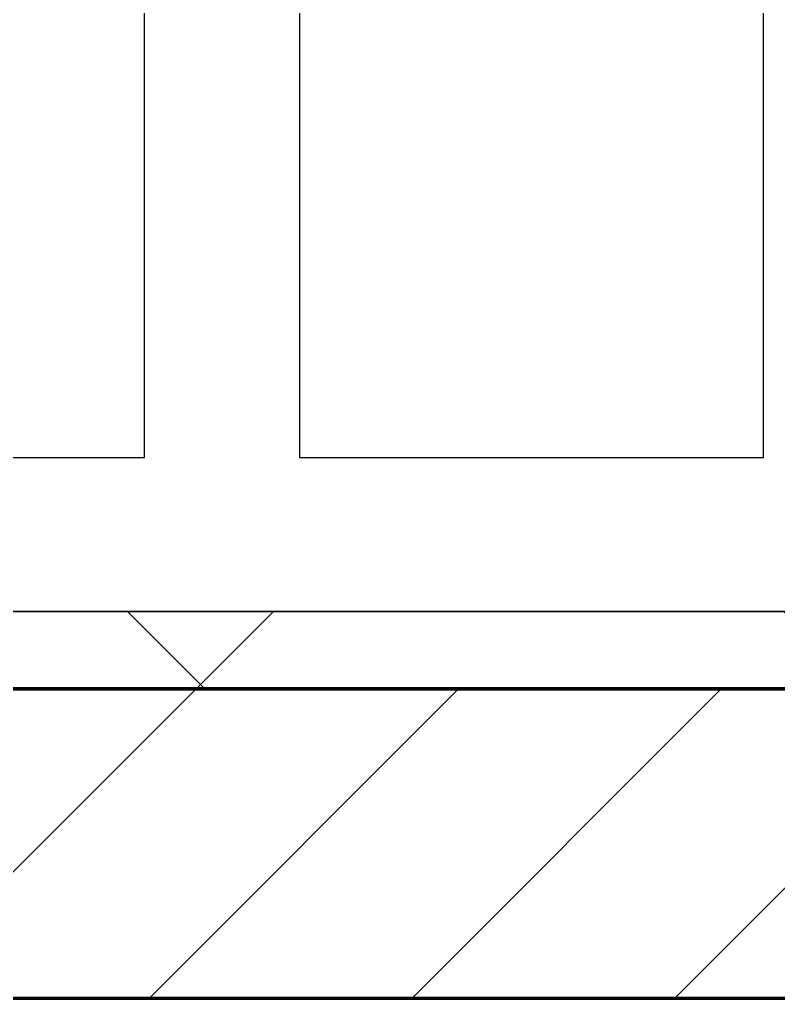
# Model space of a CAD drawing. Header units: millimetres. Extents: x -853432 to -773672, y -18171 to 22484.
# Drawn here: x -823613 to -823123, y -4021 to -3389 of the extents above; entities that cross this region are included whole.
import ezdxf
from ezdxf.xclip import XClip

# ---------------------------------------------------------------- set-up
doc = ezdxf.new("R2010")
doc.units = ezdxf.units.MM
doc.header["$XCLIPFRAME"] = 0
doc.layers.add('000 - WIPEOUT', color=250, linetype='Continuous')
doc.layers.add('A11_ALU.SOLID SHEET', color=2, linetype='Continuous')
for name, color, linetype, lineweight in [('A-GLAZ-CURT', 2, 'Continuous', 9), ('A-WALL', 5, 'Continuous', 35), ('A-WALL-FNSH', 2, 'Continuous', 35), ('A-WALL-PATT', 1, 'Continuous', 35)]:
    doc.layers.add(name, color=color, linetype=linetype, lineweight=lineweight)

# ---------------------------------------------------------------- blocks, each defined once
blk = doc.blocks.new('PPLS-PP19_Custom Tile Pattern - Custom Tile Pattern-V105-4251-01 ENLARGED CONCOURSE LEVEL - REFLECTED CEILING PLAN - SHEET 2')
at = {"layer": 'A-GLAZ-CURT'}
for p, q in [((-300, 0), (300, 0)), ((300, 0), (-300, 0)), ((230.06, 0), (300, 0)), ((-300, -50), (300, -50)), ((300, -50), (-300, -50))]:
    blk.add_line(p, q, dxfattribs=at)
for points, knots in [([(292.13, 0), (281.28, 0), (251.59, 0), (207.11, 0), (177.41, 0), (159.34, 0), (158.33, 0), (158.3, 0)], [-277.353347, -277.353347, -277.353347, -277.353347, -244.693688, -187.987675, -143.776725, -129.632772, -123.352749, -123.352749, -123.352749, -123.352749]), ([(171.51, 0), (176.48, 0), (193.23, 0), (201.73, 0), (208.81, 0), (213.9, 0), (241.96, 0), (266.73, 0), (281.71, 0), (291.71, 0), (296.52, 0), (297.86, 0), (298.09, 0)], [-7971.819559, -7971.819559, -7971.819559, -7971.819559, -7784.112253, -7606.717214, -7289.299508, -7042.621073, -6582.165592, -6068.460911, -5766.029927, -5566.724884, -5280.360606, -5199.253518, -5199.253518, -5199.253518, -5199.253518]), ([(300, 0), (288.22, 0), (262, 0), (230.43, 0), (219.94, 0), (219.02, 0)], [-12528.858583, -12528.858583, -12528.858583, -12528.858583, -11905.454923, -11162.864862, -10856.732305, -10856.732305, -10856.732305, -10856.732305]), ([(284.76, 0), (284.76, 0), (285.09, 0), (287.3, 0), (290.56, 0), (292.1, 0)], [-4110.630118, -4110.630118, -4110.630118, -4110.630118, -4053.389046, -3959.664717, -3881.104416, -3881.104416, -3881.104416, -3881.104416]), ([(297.38, 0), (295.84, 0), (291.62, 0), (285.38, 0), (284.87, 0)], [-4803.172655, -4803.172655, -4803.172655, -4803.172655, -4358.271401, -4143.037883, -4143.037883, -4143.037883, -4143.037883]), ([(292.23, 0), (292.55, 0), (295.17, 0), (297.76, 0), (300, 0)], [-3878.983974, -3878.983974, -3878.983974, -3878.983974, -3862.421465, -3746.95702, -3746.95702, -3746.95702, -3746.95702])]:
    blk.add_open_spline(points, degree=3, knots=knots, dxfattribs=at)
blk.add_open_spline([(300, 0), (297.44, 0), (294.88, 0), (292.32, 0)], degree=3, dxfattribs=at)
blk = doc.blocks.new('PPLS-PP19_Custom Tile Pattern - Custom Tile Pattern-V106-4251-01 ENLARGED CONCOURSE LEVEL - REFLECTED CEILING PLAN - SHEET 2')
at = {"layer": 'A-GLAZ-CURT'}
for p, q in [((-300, 0), (300, 0)), ((300, 0), (-300, 0)), ((-293.07, 0), (-275.75, 0)), ((-275.75, 0), (-293.07, 0)), ((-222.32, 0), (-205, 0)), ((-205, 0), (-222.32, 0)), ((-300, -50), (300, -50)), ((300, -50), (-300, -50))]:
    blk.add_line(p, q, dxfattribs=at)
at = {"layer": 'A-GLAZ-CURT', "flags": 128}
for points in [[(-300, 0), (-291.56, 0), (-283.3, 0), (-275.2, 0), (-267.26, 0), (-259.45, 0), (-251.77, 0), (-244.2, 0), (-236.74, 0), (-229.36, 0), (-222.06, 0), (-214.83, 0), (-207.71, 0), (-200.76, 0), (-194.02, 0), (-187.54, 0), (-181.38, 0), (-175.58, 0), (-170.25, 0)], [(-169.98, 0), (-174.47, 0), (-179.49, 0), (-184.81, 0), (-190.44, 0), (-196.37, 0), (-202.58, 0), (-209.04, 0), (-215.73, 0), (-222.63, 0), (-229.72, 0), (-236.97, 0), (-244.39, 0), (-251.96, 0), (-259.67, 0), (-267.51, 0), (-275.48, 0), (-283.55, 0), (-291.73, 0), (-300, 0)], [(-169.97, 0), (-165.64, 0), (-162.01, 0), (-159.53, 0), (-157.46, 0), (-154.52, 0), (-149.42, 0), (-141.84, 0), (-132.81, 0), (-126.08, 0)], [(-125.17, 0), (-128.55, 0), (-134.16, 0), (-140.03, 0), (-145.5, 0), (-150.63, 0), (-155.53, 0), (-160.27, 0), (-164.95, 0), (-169.65, 0)]]:
    blk.add_lwpolyline(points, dxfattribs=at)
at = {"layer": 'A-GLAZ-CURT'}
for points, knots in [([(-300, 0), (-284.65, 0), (-236.57, 0), (-174.61, 0), (-129.95, 0), (-112.37, 0), (-104.29, 0), (-101.31, 0)], [-5323.127839, -5323.127839, -5323.127839, -5323.127839, -4502.809032, -2700.551212, -1002.059161, -460.363443, -221.796993, -221.796993, -221.796993, -221.796993]), ([(-101.94, 0), (-111.77, 0), (-143.96, 0), (-202.69, 0), (-262.56, 0), (-294.48, 0), (-300, 0)], [-18185.849118, -18185.849118, -18185.849118, -18185.849118, -17136.203329, -15131.813646, -13729.592194, -13439.944408, -13439.944408, -13439.944408, -13439.944408]), ([(-137.88, 0), (-140.56, 0), (-147.66, 0), (-147.69, 0), (-158.72, 0), (-174.02, 0), (-185.59, 0), (-209.77, 0), (-232.01, 0), (-255.22, 0), (-262.59, 0), (-264.9, 0), (-265.4, 0)], [-3187.727384, -3187.727384, -3187.727384, -3187.727384, -2919.378265, -2477.344047, -2237.412286, -2029.680487, -1755.085331, -1400.429864, -858.079193, -543.655514, -208.940337, 0, 0, 0, 0]), ([(-258.6, 0), (-257.91, 0), (-254.26, 0), (-241.25, 0), (-225.99, 0), (-213.1, 0), (-200.2, 0), (-187.01, 0), (-176.88, 0), (-171.08, 0)], [-5722.54675, -5722.54675, -5722.54675, -5722.54675, -5657.471696, -5413.335975, -5017.494783, -4832.723979, -4666.091899, -4349.945572, -4071.073527, -4071.073527, -4071.073527, -4071.073527]), ([(-169.99, 0), (-172.74, 0), (-181.7, 0), (-199.46, 0), (-216.65, 0), (-231.26, 0), (-233.46, 0), (-234, 0)], [-1913.938192, -1913.938192, -1913.938192, -1913.938192, -1763.376603, -1422.553702, -978.033455, -846.069444, -682.911962, -682.911962, -682.911962, -682.911962]), ([(-233.49, 0), (-233.44, 0), (-232.38, 0), (-230.74, 0), (-225.3, 0), (-223.63, 0)], [-455.274641, -455.274641, -455.274641, -455.274641, -440.605512, -119.536984, 0, 0, 0, 0]), ([(-223.63, 0), (-219.39, 0), (-206.17, 0), (-188.58, 0), (-175.13, 0), (-169.91, 0)], [-5463.295695, -5463.295695, -5463.295695, -5463.295695, -5161.076232, -4739.070012, -4465.409639, -4465.409639, -4465.409639, -4465.409639]), ([(-170, 0), (-168.87, 0), (-164.17, 0), (-158.7, 0), (-157.22, 0)], [-4053.990988, -4053.990988, -4053.990988, -4053.990988, -4000.813434, -3840.635403, -3840.635403, -3840.635403, -3840.635403]), ([(-169.12, 0), (-163.36, 0), (-151.86, 0), (-136.84, 0), (-127.33, 0), (-124.19, 0), (-123.43, 0), (-123.28, 0)], [-4451.57427, -4451.57427, -4451.57427, -4451.57427, -4149.119819, -3839.893365, -3647.167523, -3488.92562, -3439.852845, -3439.852845, -3439.852845, -3439.852845]), ([(-133.82, 0), (-135.51, 0), (-137.8, 0), (-149.31, 0), (-158.69, 0), (-165.56, 0), (-168.84, 0)], [-2731.647847, -2731.647847, -2731.647847, -2731.647847, -2418.507304, -2308.929706, -2113.765672, -1934.917225, -1934.917225, -1934.917225, -1934.917225]), ([(-152.35, 0), (-151.03, 0), (-147.71, 0), (-143.57, 0), (-138.62, 0)], [-3494.978217, -3494.978217, -3494.978217, -3494.978217, -3371.022232, -3227.460399, -3227.460399, -3227.460399, -3227.460399]), ([(-118.78, 0), (-121.86, 0), (-126.28, 0), (-136.96, 0), (-147.46, 0), (-150.03, 0), (-150.57, 0)], [-5938.474035, -5938.474035, -5938.474035, -5938.474035, -5700.061948, -5508.838257, -5298.784692, -5196.16478, -5196.16478, -5196.16478, -5196.16478]), ([(-150.34, 0), (-150.07, 0), (-147.75, 0), (-142.6, 0), (-127.26, 0), (-107.3, 0), (-90.42, 0), (-75.26, 0), (-68.41, 0), (-65.12, 0), (-63.63, 0)], [-4948.728362, -4948.728362, -4948.728362, -4948.728362, -4883.323924, -4440.880425, -4054.690705, -3793.097032, -3402.597032, -3144.956779, -3050.982048, -2969.237017, -2969.237017, -2969.237017, -2969.237017]), ([(-26.75, 0), (-27.82, 0), (-36.18, 0), (-53.55, 0), (-78.2, 0), (-110.94, 0), (-130.52, 0), (-147.74, 0), (-149.07, 0)], [-8718.362214, -8718.362214, -8718.362214, -8718.362214, -8532.293389, -8073.216054, -7508.296369, -7004.680444, -6449.282163, -6277.220794, -6277.220794, -6277.220794, -6277.220794]), ([(-148.23, 0), (-146.94, 0), (-140.15, 0), (-137.28, 0), (-133.93, 0), (-128.78, 0), (-126.5, 0)], [-6162.058746, -6162.058746, -6162.058746, -6162.058746, -6017.569127, -5560.701257, -5364.112219, -5231.017328, -5231.017328, -5231.017328, -5231.017328]), ([(-101.04, 0), (-101.47, 0), (-109.72, 0), (-122.65, 0), (-139.03, 0), (-146.11, 0), (-146.95, 0)], [-1397.686419, -1397.686419, -1397.686419, -1397.686419, -1374.161226, -945.742622, -741.901385, -489.130243, -489.130243, -489.130243, -489.130243]), ([(-146.69, 0), (-146.59, 0), (-145.49, 0), (-135.69, 0), (-128.29, 0), (-125.15, 0)], [-420.34245, -420.34245, -420.34245, -420.34245, -406.956646, -290.263673, 0, 0, 0, 0]), ([(-127.41, 0), (-131.63, 0), (-133.16, 0), (-134.09, 0), (-134.15, 0)], [-8540.990293, -8540.990293, -8540.990293, -8540.990293, -8266.114998, -8246.473386, -8246.473386, -8246.473386, -8246.473386]), ([(-134.15, 0), (-133.32, 0), (-130.31, 0), (-117.33, 0), (-92.04, 0), (-74.02, 0), (-62.74, 0), (-60.36, 0), (-59.97, 0)], [-7657.439573, -7657.439573, -7657.439573, -7657.439573, -7293.749979, -6839.55839, -6236.997189, -5713.340575, -5140.470607, -5006.787413, -5006.787413, -5006.787413, -5006.787413]), ([(-120.13, 0), (-120.14, 0), (-120.24, 0), (-121.3, 0), (-129.25, 0), (-133.82, 0)], [-2933.992132, -2933.992132, -2933.992132, -2933.992132, -2920.575025, -2840.280255, -2731.647847, -2731.647847, -2731.647847, -2731.647847]), ([(-113.43, 0), (-113.44, 0), (-113.96, 0), (-119.73, 0), (-125.43, 0), (-127.03, 0), (-127.41, 0)], [-328.499627, -328.499627, -328.499627, -328.499627, -282.672656, -98.539552, -24.539552, 0, 0, 0, 0]), ([(-126.5, 0), (-122.44, 0), (-108.71, 0), (-86.68, 0), (-63.44, 0), (-54.4, 0), (-48.53, 0), (-38.83, 0), (-33.59, 0), (-32.34, 0)], [-5231.017328, -5231.017328, -5231.017328, -5231.017328, -4994.692869, -4542.524482, -4008.285538, -3689.699207, -3546.54457, -3315.260113, -3238.248822, -3238.248822, -3238.248822, -3238.248822]), ([(-125.15, 0), (-124.93, 0), (-121.96, 0), (-113.01, 0), (-98.9, 0), (-85.29, 0), (-71.67, 0), (-65.93, 0), (-65.07, 0)], [-3362.7396, -3362.7396, -3362.7396, -3362.7396, -3342.215224, -3074.362186, -2902.289527, -2605.247022, -2322.099534, -2241.8264, -2241.8264, -2241.8264, -2241.8264]), ([(-122.08, 0), (-122.01, 0), (-121.69, 0), (-121.2, 0), (-120.88, 0)], [-3136.336417, -3136.336417, -3136.336417, -3136.336417, -3110.304437, -3035.164275, -3035.164275, -3035.164275, -3035.164275]), ([(-36.33, 0), (-36.43, 0), (-37.27, 0), (-45.02, 0), (-46.13, 0), (-60.59, 0), (-81.23, 0), (-99.51, 0), (-114.02, 0), (-117.28, 0), (-118.78, 0)], [-1855.773136, -1855.773136, -1855.773136, -1855.773136, -1810.870157, -1672.078046, -1405.135169, -1060.00838, -740.068933, -229.489605, -116.330425, 0, 0, 0, 0]), ([(-117.74, 0), (-117.19, 0), (-114.78, 0), (-113.43, 0), (-113.43, 0)], [-821.249067, -821.249067, -821.249067, -821.249067, -394.672656, -330.879064, -330.879064, -330.879064, -330.879064]), ([(-36.62, 0), (-36.62, 0), (-40.35, 0), (-44.32, 0), (-58.97, 0), (-85.2, 0), (-107.61, 0), (-116.56, 0), (-117.56, 0)], [-4069.478503, -4069.478503, -4069.478503, -4069.478503, -3858.647035, -3538.256648, -2842.901703, -2193.204658, -1433.981041, -985.49888, -985.49888, -985.49888, -985.49888]), ([(-115.82, 0), (-114.96, 0), (-111.39, 0), (-104.99, 0), (-102.13, 0)], [-5724.064692, -5724.064692, -5724.064692, -5724.064692, -5430.283136, -5236.91025, -5236.91025, -5236.91025, -5236.91025]), ([(9.32, 0), (9.08, 0), (7.65, 0), (2.57, 0), (-12.23, 0), (-25.64, 0), (-40, 0), (-56.24, 0), (-75.59, 0), (-94, 0), (-112.01, 0), (-114.94, 0), (-115.63, 0)], [-2922.926651, -2922.926651, -2922.926651, -2922.926651, -2882.788014, -2720.818881, -2518.50168, -2125.455881, -1792.521578, -1466.981642, -1208.454564, -789.402658, -501.969187, -243.577221, -243.577221, -243.577221, -243.577221]), ([(-101.1, 0), (-99.42, 0), (-92.75, 0), (-71.33, 0), (-42.53, 0), (-12.78, 0), (4.23, 0), (9.64, 0), (10.14, 0), (10.18, 0)], [-5213.955448, -5213.955448, -5213.955448, -5213.955448, -5103.229623, -4799.173296, -4065.652676, -3589.737505, -3285.047089, -3066.359526, -3044.715262, -3044.715262, -3044.715262, -3044.715262]), ([(-72.93, 0), (-75.51, 0), (-83.97, 0), (-94.37, 0), (-101.04, 0)], [-19442.345229, -19442.345229, -19442.345229, -19442.345229, -18935.241197, -18218.027693, -18218.027693, -18218.027693, -18218.027693]), ([(-91.46, 0), (-90.09, 0), (-84.7, 0), (-77.43, 0), (-72.73, 0), (-72.64, 0), (-72.64, 0)], [-19832.387487, -19832.387487, -19832.387487, -19832.387487, -19753.885894, -19541.04734, -19478.625389, -19471.062469, -19471.062469, -19471.062469, -19471.062469]), ([(-63.96, 0), (-64.13, 0), (-72.5, 0), (-80.63, 0), (-86.16, 0)], [-2171.769325, -2171.769325, -2171.769325, -2171.769325, -2007.031671, -1681.3698, -1681.3698, -1681.3698, -1681.3698]), ([(-29.03, 0), (-33.97, 0), (-43.74, 0), (-56.37, 0), (-71.66, 0), (-77.83, 0), (-82.66, 0), (-83.28, 0), (-83.28, 0)], [-2680.714891, -2680.714891, -2680.714891, -2680.714891, -2413.671296, -2161.752162, -2006.592567, -1646.621388, -1424.436217, -1393.971743, -1393.971743, -1393.971743, -1393.971743]), ([(-83.28, 0), (-83.28, 0), (-82.91, 0), (-76.14, 0), (-62.97, 0), (-48.14, 0), (-36.77, 0), (-34.17, 0), (-32.48, 0)], [-1393.4169, -1393.4169, -1393.4169, -1393.4169, -1353.722004, -1274.333717, -1073.56893, -651.549973, -296.515819, -107.228596, -107.228596, -107.228596, -107.228596]), ([(-66.39, 0), (-66.39, 0), (-63.63, 0), (-53.63, 0), (-34.42, 0), (-29.82, 0), (-29.19, 0)], [-2493.31794, -2493.31794, -2493.31794, -2493.31794, -2315.303971, -1809.437387, -963.711516, -666.19313, -666.19313, -666.19313, -666.19313]), ([(31.18, 0), (25.97, 0), (11.99, 0), (-16.92, 0), (-47.42, 0), (-65.77, 0), (-66.37, 0), (-66.38, 0)], [-4496.803627, -4496.803627, -4496.803627, -4496.803627, -4222.080604, -3745.412743, -2981.410125, -2542.574734, -2498.224237, -2498.224237, -2498.224237, -2498.224237]), ([(-63.63, 0), (-61.49, 0), (-57.39, 0), (-54.49, 0), (-45.2, 0), (-40.79, 0), (-40.46, 0), (-40.44, 0)], [-2969.237017, -2969.237017, -2969.237017, -2969.237017, -2851.217951, -2734.127174, -2474.780881, -2410.990208, -2350.645972, -2350.645972, -2350.645972, -2350.645972]), ([(-58.83, 0), (-58.37, 0), (-57.29, 0), (-54.23, 0), (-46.33, 0), (-42.62, 0), (-41.76, 0)], [-4859.52896, -4859.52896, -4859.52896, -4859.52896, -4680.891996, -4469.85053, -4321.566175, -4270.495146, -4270.495146, -4270.495146, -4270.495146]), ([(-51.83, 0), (-51.83, 0), (-51.78, 0), (-47.4, 0), (-46.01, 0), (-40.22, 0), (-36.78, 0)], [-632.814994, -632.814994, -632.814994, -632.814994, -627.965721, -508.377888, -260.442412, 0, 0, 0, 0]), ([(76.63, 0), (74.8, 0), (67.65, 0), (53.52, 0), (37, 0), (24.07, 0), (12.82, 0), (-2.9, 0), (-20.62, 0), (-32.81, 0), (-44.85, 0), (-51.43, 0), (-51.79, 0)], [-3095.572228, -3095.572228, -3095.572228, -3095.572228, -2950.589685, -2634.532728, -2313.748533, -2106.613311, -1925.670641, -1617.263037, -1290.787923, -1039.307308, -819.71621, -644.910881, -644.910881, -644.910881, -644.910881]), ([(-41.76, 0), (-39.9, 0), (-37.72, 0), (-36.92, 0), (-36.77, 0)], [-4270.495146, -4270.495146, -4270.495146, -4270.495146, -4161.040818, -4106.245333, -4106.245333, -4106.245333, -4106.245333]), ([(-36.29, 0), (-36.29, 0), (-34.66, 0), (-28.88, 0), (-26.95, 0), (-26.54, 0)], [-9150.272121, -9150.272121, -9150.272121, -9150.272121, -9057.163041, -8919.836787, -8834.607043, -8834.607043, -8834.607043, -8834.607043]), ([(-33.34, 0), (-33.34, 0), (-32.93, 0), (-31.16, 0), (-30.52, 0)], [-2415.024266, -2415.024266, -2415.024266, -2415.024266, -2357.633367, -2323.618664, -2323.618664, -2323.618664, -2323.618664]), ([(-32.19, 0), (-32.07, 0), (-31.13, 0), (-29.94, 0), (-28.57, 0)], [-96.924699, -96.924699, -96.924699, -96.924699, -83.513472, 0, 0, 0, 0]), ([(-32.09, 0), (-26.15, 0), (-16.25, 0), (8.61, 0), (15.02, 0), (22.91, 0), (31, 0), (39.04, 0), (51.19, 0), (58.74, 0), (61.34, 0), (61.45, 0)], [-3232.989739, -3232.989739, -3232.989739, -3232.989739, -2864.387349, -2439.246196, -2084.094819, -1956.422387, -1818.904206, -1645.594513, -1443.202566, -1228.752106, -1120.932285, -1120.932285, -1120.932285, -1120.932285]), ([(70.61, 0), (66.16, 0), (55.8, 0), (39.61, 0), (24.74, 0), (2.64, 0), (-17.84, 0), (-30.57, 0), (-31.82, 0), (-32, 0)], [-4647.237329, -4647.237329, -4647.237329, -4647.237329, -4326.416877, -4098.545751, -3766.694881, -3333.063701, -2994.501669, -2698.150104, -2614.070998, -2614.070998, -2614.070998, -2614.070998]), ([(30.82, 0), (29.27, 0), (20.14, 0), (3.54, 0), (-14.59, 0), (-28.88, 0), (-31.35, 0)], [-10462.034656, -10462.034656, -10462.034656, -10462.034656, -10363.088938, -9884.23066, -9424.652049, -9299.586361, -9299.586361, -9299.586361, -9299.586361]), ([(-31.34, 0), (-28.39, 0), (-16.99, 0), (5.27, 0), (26.06, 0), (36.84, 0)], [-6062.162279, -6062.162279, -6062.162279, -6062.162279, -5862.463379, -5340.621928, -4778.340381, -4778.340381, -4778.340381, -4778.340381]), ([(-30.76, 0), (-30.73, 0), (-29.99, 0), (-23.47, 0), (-15.75, 0), (-15.19, 0)], [-54176.191683, -54176.191683, -54176.191683, -54176.191683, -54157.274271, -53749.15266, -53717.791567, -53717.791567, -53717.791567, -53717.791567]), ([(-30.52, 0), (-27.11, 0), (-17.83, 0), (5.99, 0), (22.06, 0), (34.14, 0), (36.59, 0), (36.84, 0)], [-2323.618664, -2323.618664, -2323.618664, -2323.618664, -2142.497158, -1716.209403, -1206.526904, -1089.329421, -1076.087325, -1076.087325, -1076.087325, -1076.087325]), ([(-13, 0), (-14.35, 0), (-17.68, 0), (-25.97, 0), (-29.52, 0), (-30.21, 0)], [-55207.591944, -55207.591944, -55207.591944, -55207.591944, -54789.006179, -54461.685999, -54290.791712, -54290.791712, -54290.791712, -54290.791712]), ([(8.33, 0), (8.19, 0), (7.18, 0), (0.32, 0), (-13.89, 0), (-24.92, 0), (-29.03, 0)], [-3574.286521, -3574.286521, -3574.286521, -3574.286521, -3526.962355, -3285.499107, -2903.012179, -2680.714891, -2680.714891, -2680.714891, -2680.714891]), ([(-28.98, 0), (-28.66, 0), (-27.39, 0), (-24.45, 0), (-22.56, 0)], [-166.548282, -166.548282, -166.548282, -166.548282, -102.06493, 0, 0, 0, 0]), ([(-28.57, 0), (-26.93, 0), (-20.29, 0), (-11.45, 0), (2.08, 0), (13.15, 0), (21.24, 0), (24.62, 0), (24.72, 0), (24.72, 0)], [-5361.429781, -5361.429781, -5361.429781, -5361.429781, -5261.36855, -5050.479954, -4785.90057, -4596.498881, -4445.288762, -4384.376941, -4376.041937, -4376.041937, -4376.041937, -4376.041937]), ([(-22.56, 0), (-20.27, 0), (-17.03, 0), (-11.36, 0), (-7.66, 0), (-6.6, 0), (-6.44, 0)], [-56468.192263, -56468.192263, -56468.192263, -56468.192263, -56344.022017, -56303.229861, -56166.290093, -56124.392176, -56124.392176, -56124.392176, -56124.392176]), ([(-15.19, 0), (-13.07, 0), (7.48, 0), (42.82, 0), (88.72, 0), (120.63, 0), (138.28, 0), (138.53, 0)], [-461.142613, -461.142613, -461.142613, -461.142613, -429.606584, -390.253598, -346.313304, -291.370682, -290.5735, -290.5735, -290.5735, -290.5735]), ([(-6.54, 0), (-6.73, 0), (-7.2, 0), (-7.6, 0), (-7.79, 0)], [-56009.792147, -56009.792147, -56009.792147, -56009.792147, -55949.290093, -55895.192118, -55895.192118, -55895.192118, -55895.192118]), ([(-2.63, 0), (-2.47, 0), (-1.22, 0), (4.92, 0), (15.97, 0), (22.54, 0), (24.49, 0)], [-226.825321, -226.825321, -226.825321, -226.825321, -220.269177, -206.416616, -198.214427, -187.717507, -187.717507, -187.717507, -187.717507]), ([(103.09, 0), (101.08, 0), (86.31, 0), (63.34, 0), (35.84, 0), (12, 0), (3.08, 0), (-1.67, 0), (-2.25, 0)], [-375.435014, -375.435014, -375.435014, -375.435014, -369.147452, -330.153101, -307.516438, -285.83788, -246.234814, -234.646884, -234.646884, -234.646884, -234.646884]), ([(24.69, 0), (24.54, 0), (20.99, 0), (15.48, 0), (10.8, 0), (9.63, 0)], [-4368.572414, -4368.572414, -4368.572414, -4368.572414, -4306.476363, -4080.000647, -3772.857994, -3772.857994, -3772.857994, -3772.857994]), ([(18.16, 0), (19.15, 0), (24.25, 0), (25.66, 0), (26.12, 0)], [-5700.113719, -5700.113719, -5700.113719, -5700.113719, -5554.232259, -5302.431367, -5302.431367, -5302.431367, -5302.431367]), ([(105.68, 0), (104.73, 0), (101.39, 0), (92.38, 0), (85.59, 0), (74.4, 0), (62.26, 0), (51.85, 0), (43.81, 0), (29.53, 0), (20.67, 0), (18.85, 0), (18.16, 0)], [-7805.49088, -7805.49088, -7805.49088, -7805.49088, -7723.759874, -7531.75727, -7135.649961, -6924.452779, -6738.82075, -6548.303034, -6314.283804, -6135.05769, -5972.647715, -5832.674503, -5832.674503, -5832.674503, -5832.674503]), ([(27.44, 0), (27.9, 0), (29.54, 0), (38.07, 0), (53.39, 0), (71.67, 0), (84.83, 0), (86.01, 0), (92.51, 0), (94.33, 0)], [-5037.309798, -5037.309798, -5037.309798, -5037.309798, -4887.603822, -4705.298446, -4353.683244, -3960.84581, -3759.045785, -3336.541051, -2783.776468, -2783.776468, -2783.776468, -2783.776468]), ([(27.89, 0), (29.09, 0), (31.45, 0), (35.13, 0), (36.12, 0)], [-147.777612, -147.777612, -147.777612, -147.777612, -135.792042, -131.801654, -131.801654, -131.801654, -131.801654]), ([(136.44, 0), (121.66, 0), (86.93, 0), (51.16, 0), (31.18, 0)], [-106.750556, -106.750556, -106.750556, -106.750556, -59.610984, 0, 0, 0, 0]), ([(36.63, 0), (38.26, 0), (48.97, 0), (64.79, 0), (86.86, 0), (101.02, 0), (105.8, 0)], [-313.985075, -313.985075, -313.985075, -313.985075, -305.899624, -287.17622, -249.500363, -227.070686, -227.070686, -227.070686, -227.070686]), ([(36.81, 0), (39.96, 0), (49.97, 0), (71.92, 0), (93.05, 0), (104.15, 0), (105.27, 0)], [-130.885233, -130.885233, -130.885233, -130.885233, -118.513713, -97.899267, -63.759246, -59.909843, -59.909843, -59.909843, -59.909843]), ([(53.18, 0), (53.06, 0), (52.22, 0), (46.51, 0), (40.3, 0), (36.85, 0)], [-622.740158, -622.740158, -622.740158, -622.740158, -566.066452, -360.610861, -130.884413, -130.884413, -130.884413, -130.884413]), ([(37.19, 0), (41.01, 0), (54, 0), (70.92, 0), (82.12, 0), (83.66, 0)], [-4772.340518, -4772.340518, -4772.340518, -4772.340518, -4573.028122, -4094.177415, -3869.465285, -3869.465285, -3869.465285, -3869.465285]), ([(105.79, 0), (105.53, 0), (94.15, 0), (76.86, 0), (57.82, 0), (46.51, 0), (41.83, 0), (38.22, 0), (37.25, 0)], [-402.905457, -402.905457, -402.905457, -402.905457, -401.860199, -357.622665, -341.267687, -334.000314, -326.15566, -321.97841, -321.97841, -321.97841, -321.97841]), ([(37.47, 0), (40.54, 0), (46.4, 0), (57.76, 0), (64.47, 0), (72.74, 0), (75.22, 0), (76.03, 0), (76.21, 0)], [-1064.991888, -1064.991888, -1064.991888, -1064.991888, -901.315459, -753.071572, -495.328968, -421.953223, -334.951786, -290.452333, -290.452333, -290.452333, -290.452333]), ([(61.47, 0), (61.47, 0), (61.21, 0), (54.61, 0), (53.71, 0), (53.56, 0)], [-1113.311073, -1113.311073, -1113.311073, -1113.311073, -1096.402191, -891.204116, -747.28819, -747.28819, -747.28819, -747.28819]), ([(76.22, 0), (75.58, 0), (73.64, 0), (71.05, 0), (70.61, 0)], [-193.634889, -193.634889, -193.634889, -193.634889, -31.537676, 0, 0, 0, 0]), ([(94.4, 0), (94.4, 0), (94.64, 0), (99.11, 0), (108.97, 0), (120.79, 0), (139.94, 0), (163.31, 0), (185.23, 0), (193.62, 0), (194.69, 0), (194.79, 0)], [-2348.345796, -2348.345796, -2348.345796, -2348.345796, -2310.419338, -2233.599744, -2052.234781, -1843.028543, -1530.39897, -1095.004608, -529.74427, -295.064701, -265.121568, -265.121568, -265.121568, -265.121568]), ([(157.9, 0), (156.77, 0), (151.67, 0), (143.29, 0), (134.04, 0), (126.24, 0), (118.6, 0), (114.23, 0), (111.98, 0), (105.95, 0), (105.4, 0), (105.31, 0)], [-10292.955006, -10292.955006, -10292.955006, -10292.955006, -10098.273015, -9847.788484, -9677.714971, -9567.007022, -9453.21225, -9220.200448, -9012.77275, -8966.157302, -8942.899689, -8942.899689, -8942.899689, -8942.899689]), ([(105.51, 0), (106.08, 0), (111.1, 0), (112.65, 0), (113.59, 0)], [-8902.630314, -8902.630314, -8902.630314, -8902.630314, -8814.835624, -8577.462505, -8577.462505, -8577.462505, -8577.462505]), ([(105.78, 0), (111.66, 0), (118.32, 0), (128.63, 0), (128.95, 0)], [-59.318081, -59.318081, -59.318081, -59.318081, -39.050993, -35.895543, -35.895543, -35.895543, -35.895543]), ([(114.39, 0), (114.2, 0), (112.51, 0), (109.23, 0), (105.79, 0)], [-8148.58938, -8148.58938, -8148.58938, -8148.58938, -8105.191388, -7808.725744, -7808.725744, -7808.725744, -7808.725744]), ([(168.37, 0), (167.68, 0), (162.47, 0), (147.16, 0), (119.85, 0), (105.98, 0)], [-543.375029, -543.375029, -543.375029, -543.375029, -530.793311, -458.593899, -403.157171, -403.157171, -403.157171, -403.157171]), ([(106.46, 0), (113.07, 0), (126.38, 0), (132.42, 0), (134.6, 0)], [-226.039875, -226.039875, -226.039875, -226.039875, -194.761443, -152.241002, -152.241002, -152.241002, -152.241002]), ([(129.02, 0), (129.02, 0), (124.41, 0), (122.35, 0), (115.9, 0), (110.41, 0), (106.86, 0)], [-35.386604, -35.386604, -35.386604, -35.386604, -31.430235, -22.807238, -15.488593, -3.99399, -3.99399, -3.99399, -3.99399]), ([(128.58, 0), (128.8, 0), (130.16, 0), (139.26, 0), (152.67, 0), (161.24, 0), (162.19, 0), (162.75, 0)], [-633.326174, -633.326174, -633.326174, -633.326174, -627.736123, -618.981161, -602.094757, -592.980799, -581.414464, -581.414464, -581.414464, -581.414464]), ([(137.1, 0), (136, 0), (133.64, 0), (129.87, 0), (129.11, 0)], [-670.405967, -670.405967, -670.405967, -670.405967, -651.020627, -640.742133, -640.742133, -640.742133, -640.742133])]:
    blk.add_open_spline(points, degree=3, knots=knots, dxfattribs=at)
for points in [[(-101.09, 0), (-98.37, 0), (-95.23, 0), (-91.46, 0)], [(-86.16, 0), (-90.92, 0), (-95.76, 0), (-100.85, 0)], [(-39.84, 0), (-39.08, 0), (-38.11, 0), (-37.36, 0)], [(-36.78, 0), (-35.31, 0), (-33.76, 0), (-32.14, 0)], [(-32.41, 0), (-34.18, 0), (-35.52, 0), (-36.04, 0)], [(24.49, 0), (25.23, 0), (25.72, 0), (26.04, 0)], [(36.56, 0), (34.69, 0), (32.77, 0), (30.82, 0)], [(80.35, 0), (79.57, 0), (78.27, 0), (76.63, 0)], [(84.06, 0), (83.48, 0), (82.41, 0), (81.72, 0)], [(105.8, 0), (104.9, 0), (104, 0), (103.09, 0)]]:
    blk.add_open_spline(points, degree=3, dxfattribs=at)
blk = doc.blocks.new('*U634')
at = {"layer": 'A-GLAZ-CURT'}
for name, p in [('PPLS-PP19_Custom Tile Pattern - Custom Tile Pattern-V105-4251-01 ENLARGED CONCOURSE LEVEL - REFLECTED CEILING PLAN - SHEET 2', (12002.37, -7350)), ('PPLS-PP19_Custom Tile Pattern - Custom Tile Pattern-V106-4251-01 ENLARGED CONCOURSE LEVEL - REFLECTED CEILING PLAN - SHEET 2', (12602.37, -7350))]:
    blk.add_blockref(name, p, dxfattribs=at)
blk = doc.blocks.new('*U1051')
at = {"color": 3}
for points in [[(-437.5, 18550), (437.5, 18550), (437.5, 18250), (-437.5, 18250)], [(-437.5, 18150), (437.5, 18150), (437.5, 17850), (-437.5, 17850)]]:
    blk.add_wipeout(points, dxfattribs=at).dxf.layer = '000 - WIPEOUT'
at = {"layer": 'A11_ALU.SOLID SHEET', "color": 0, "linetype": 'ByBlock'}
for points in [[(-437.5, 18250), (437.5, 18250), (437.5, 18550), (-437.5, 18550)], [(-437.5, 17850), (437.5, 17850), (437.5, 18150), (-437.5, 18150)]]:
    blk.add_lwpolyline(points, close=True, dxfattribs=at)
blk = doc.blocks.new('*U1213')
blk.add_lwpolyline([(22690, -750), (19166.45, -750), (19116.45, -700), (18966.44, -550), (-101025.39, -550), (-101025.39, -6704.96), (-96300, -6704.96), (-96300, -7350), (-94497.63, -7350), (17250, -7350), (17250, -6849.96), (18300, -6849.96), (22690, -6849.96)], close=True)
at = {"layer": 'A11_ALU.SOLID SHEET', "color": 0, "linetype": 'ByBlock', "rotation": 90}
blk.add_blockref('*U1051', (-60600, -6813), dxfattribs=at)

msp = doc.modelspace()

# ---------------------------------------------------------------- block references
at = {"layer": 'A11_ALU.SOLID SHEET'}
ref = msp.add_blockref('*U1213', (-744682.37, 3579.02), dxfattribs=at)
XClip(ref).set_block_clipping_path([(-104690.1238047112, -9620.0029952966), (-34092.6543255156, 14392.9971737705)])

# ---------------------------------------------------------------- next in the draw order: hatches: boundary and pattern name
at = {"layer": 'A-WALL-PATT', "lineweight": 9}
h = msp.add_hatch(dxfattribs=at)
h.set_pattern_fill('FP_4', color=256, style=0, pattern_type=2)
h.set_pattern_definition([(45, (0, 0), (-212.13203, 212.13203), []), (135, (0, 0), (-212.13203, -212.13203), [])])
h.paths.add_polyline_path([(-779464.45, -3820.98), (-778775.03, -3820.98), (-778775.03, -3770.98), (-827933.88, -3770.98), (-828045.79, -3820.98), (-779602.34, -3820.98)])
h.paths.add_polyline_path([(-828965.42, -3820.98), (-828156.1, -3820.98), (-828044.19, -3770.98), (-841032.37, -3770.98), (-841032.37, -3820.98), (-829103.3, -3820.98)])
h = msp.add_hatch(dxfattribs=at)
h.set_pattern_fill('FP_2', color=256, style=0, pattern_type=2)
h.set_pattern_definition([(45, (0, 0), (-84.852814, 84.852814), [])])
h.paths.add_polyline_path([(-779326.57, -4020.98), (-778775.03, -4020.98), (-778775.03, -3820.98), (-828045.79, -3820.98), (-828336.65, -3950.93), (-828355, -3909.85), (-828156.1, -3820.98), (-841232.37, -3820.98), (-841232.37, -4020.98), (-779878.11, -4020.98)])
h.paths.add_polyline_path([(-828280, -3860.98), (-828285, -3859.64), (-828288.66, -3855.98), (-828289.66, -3848.39), (-828287.07, -3844.76), (-828282.59, -3841.32), (-828280, -3840.98), (-828272.93, -3843.91), (-828270.34, -3848.39), (-828270.34, -3851.81), (-828272.93, -3858.05), (-828279.18, -3860.64)])

# ---------------------------------------------------------------- next in the draw order: linework, layer by layer
at = {"layer": 'A-WALL', "color": 7, "lineweight": 70}
for p, q in [((-827180, -3820.98), (-823580, -3820.98)), ((-823580, -3820.98), (-827180, -3820.98)), ((-823580, -3820.98), (-822380, -3820.98)), ((-822380, -3820.98), (-823580, -3820.98)), ((-823580, -4020.98), (-827180, -4020.98)), ((-822380, -4020.98), (-823580, -4020.98))]:
    msp.add_line(p, q, dxfattribs=at)
at = {"layer": 'A-WALL-FNSH', "color": 250}
for p, q in [((-827180, -3770.98), (-823580, -3770.98)), ((-823580, -3770.98), (-822380, -3770.98))]:
    msp.add_line(p, q, dxfattribs=at)

# ---------------------------------------------------------------- next in the draw order: block references
msp.add_blockref('*U634', (-835882.37, 3579.02))

doc.saveas('drawing.dxf')
